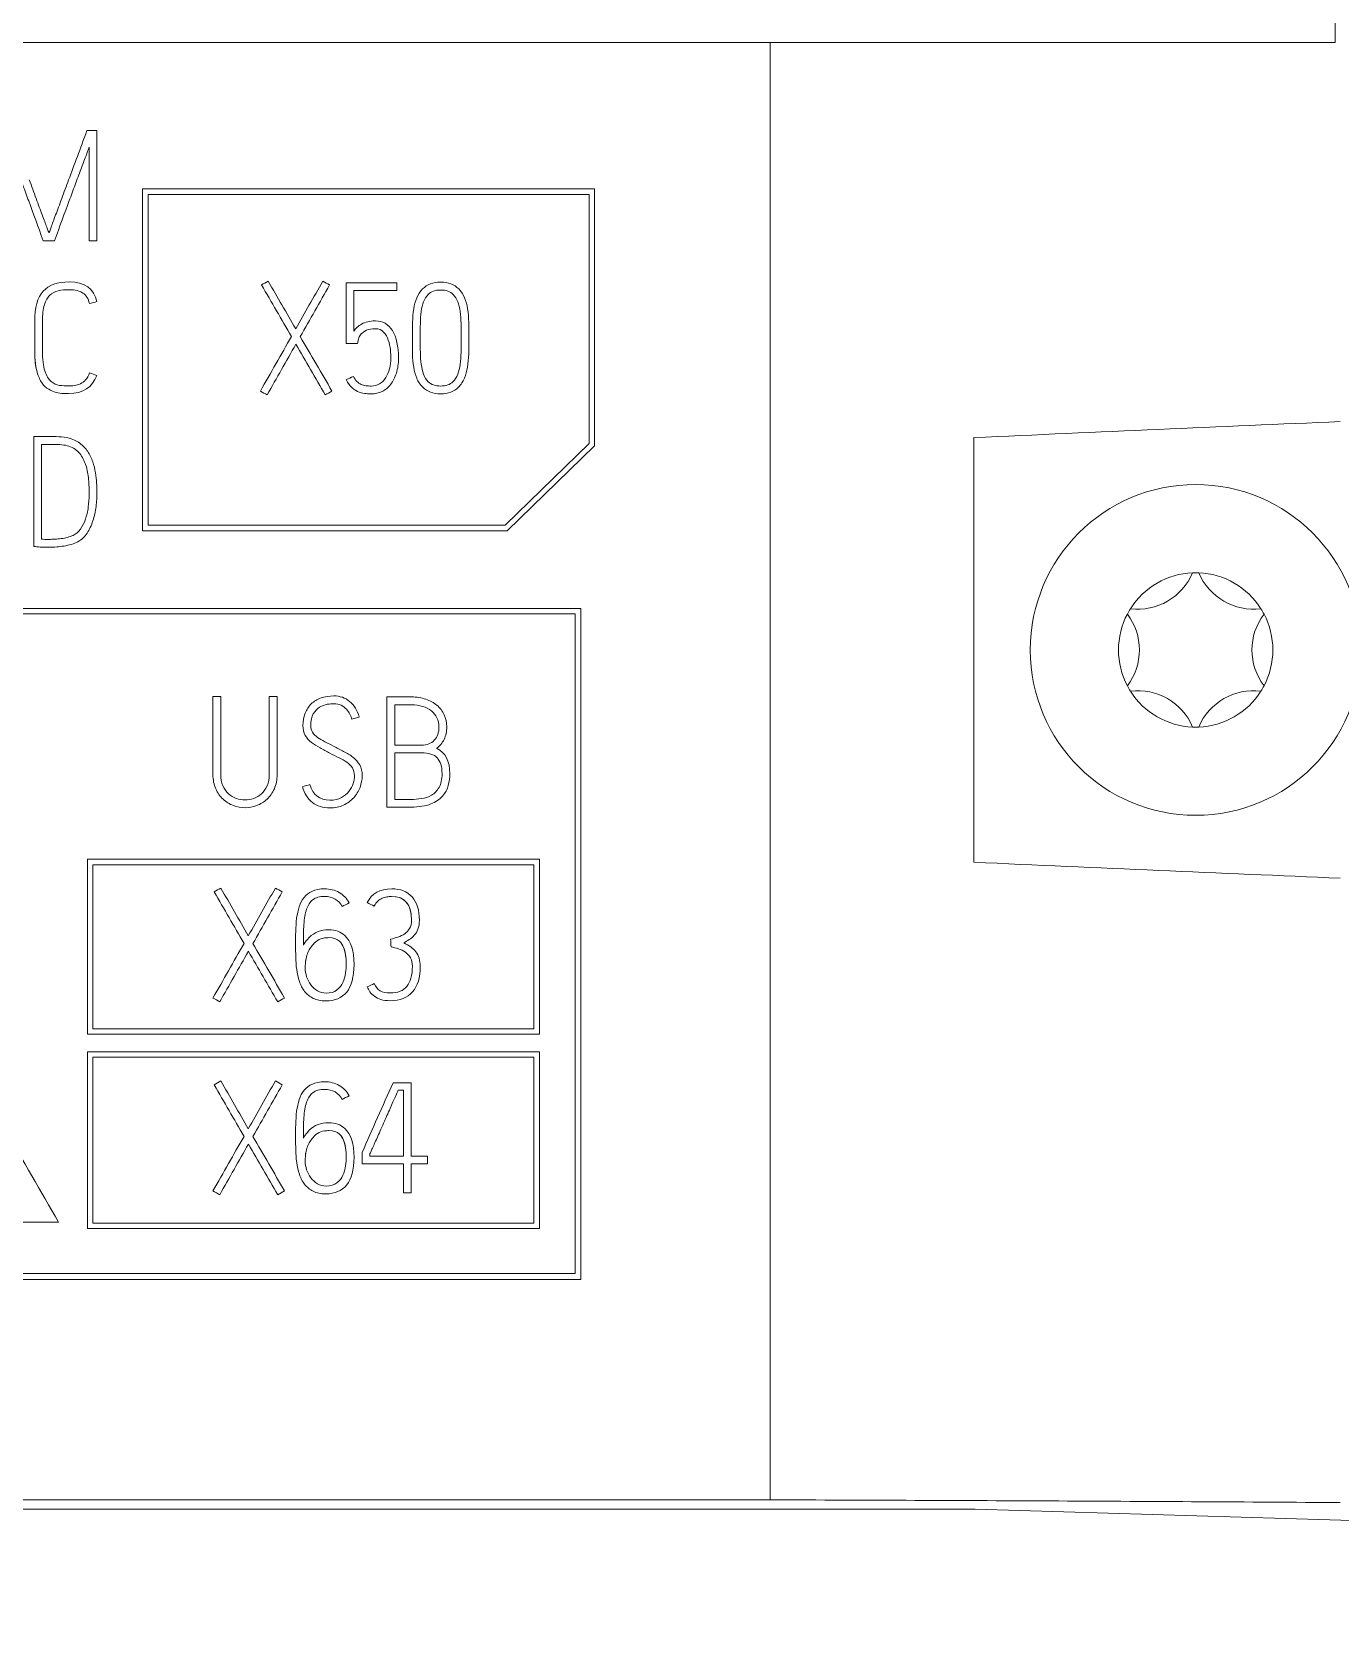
# Model space of a CAD drawing. Header units: millimetres. Extents: x 0 to 1189, y 0 to 841.
# Drawn here: x 1021.97 to 1045.7, y 293.52 to 322.42 of the extents above; entities that cross this region are included whole.
import ezdxf

# ---------------------------------------------------------------- set-up
doc = ezdxf.new("R2010")
doc.units = ezdxf.units.MM
doc.layers.add('1', color=7, linetype='Continuous')

msp = doc.modelspace()

# ---------------------------------------------------------------- linework, layer by layer
at = {"layer": '1', "color": 7, "linetype": 'Continuous', "lineweight": 13}
for p, q in [((1045.609, 322.225), (1045.609, 365.841)), ((1035.36, 322.225), (985.932, 322.225)), ((1035.36, 295.79), (1035.36, 322.225)), ((1032.175, 319.57), (1023.975, 319.57)), ((1023.975, 319.57), (1023.975, 313.37)), ((1024.075, 313.47), (1024.075, 319.47)), ((1024.075, 319.47), (1032.075, 319.47)), ((1032.075, 319.47), (1032.075, 314.95)), ((1032.175, 314.908), (1032.175, 319.57)), ((1039.055, 307.355), (1039.055, 315.061)), ((1032.075, 314.95), (1030.551, 313.47)), ((1030.592, 313.37), (1032.175, 314.908)), ((1023.975, 313.37), (1030.592, 313.37)), ((1030.551, 313.47), (1024.075, 313.47)), ((1031.925, 311.961), (882.266, 311.961)), ((1031.925, 299.789), (1031.925, 311.961)), ((882.368, 311.861), (1031.825, 311.861)), ((1031.825, 311.861), (1031.825, 299.896)), ((1031.175, 307.411), (1022.975, 307.411)), ((1022.975, 307.411), (1022.975, 304.236)), ((1023.075, 304.336), (1023.075, 307.311)), ((1023.075, 307.311), (1031.075, 307.311)), ((1031.075, 307.311), (1031.075, 304.336)), ((1031.175, 304.236), (1031.175, 307.411)), ((1022.975, 304.236), (1031.175, 304.236)), ((1031.075, 304.336), (1023.075, 304.336)), ((1031.175, 303.92), (1022.975, 303.92)), ((1022.975, 303.92), (1022.975, 300.711)), ((1023.075, 300.811), (1023.075, 303.82)), ((1023.075, 303.82), (1031.075, 303.82)), ((1031.075, 303.82), (1031.075, 300.811)), ((1031.175, 300.711), (1031.175, 303.92)), ((1022.975, 300.711), (1031.175, 300.711)), ((1031.075, 300.811), (1023.075, 300.811)), ((882.266, 299.789), (1031.925, 299.789)), ((1031.825, 299.896), (882.368, 299.896)), ((878.789, 295.79), (1035.36, 295.79)), ((875.08, 295.621), (1039.08, 295.621)), ((1039.08, 295.621), (1056.827, 295.084))]:
    msp.add_line(p, q, dxfattribs=at)
msp.add_circle((1043.08, 311.208), 3, dxfattribs=at)
for centre, radius, start, end in [((1042.03, 313.027), 1.079, 262.8947, 337.1053), ((1043.08, 311.208), 1.4, 92.2924, 147.7076), ((1043.08, 311.208), 1.4, 87.7076, 92.2924), ((1044.13, 313.027), 1.079, 202.8947, 277.1053), ((1043.08, 311.208), 1.4, 32.2924, 87.7076), ((1043.08, 311.208), 1.4, 147.7076, 152.2924), ((1043.08, 311.208), 1.4, 27.7076, 32.2924), ((1043.08, 311.208), 1.4, 152.2924, 207.7076), ((1040.98, 311.208), 1.079, 322.8947, 37.1053), ((1045.18, 311.208), 1.079, 142.8947, 217.1053), ((1043.08, 311.208), 1.4, 332.2924, 27.7076), ((1043.08, 311.208), 1.4, 207.7076, 212.2924), ((1042.03, 309.39), 1.079, 22.8947, 97.1053), ((1043.08, 311.208), 1.4, 212.2924, 267.7076), ((1044.13, 309.39), 1.079, 82.8947, 157.1053), ((1043.08, 311.208), 1.4, 272.2924, 327.7076), ((1043.08, 311.208), 1.4, 327.7076, 332.2924), ((1043.08, 311.208), 1.4, 267.7076, 272.2924)]:
    msp.add_arc(centre, radius, start, end, dxfattribs=at)
for points, knots in [([(950.48, 224.19), (898.21, 224.19), (842.672, 224.19), (783.868, 224.19), (777.143, 224.19), (773.452, 224.19), (772.941, 224.19), (772.593, 224.19), (772.362, 224.19), (771.984, 224.197), (770.669, 224.274), (768.364, 224.788), (765.613, 226.213), (763.316, 228.292), (761.893, 230.477), (761.135, 232.357), (760.808, 233.611), (760.648, 234.609), (760.587, 235.255), (760.568, 235.699), (760.562, 235.924), (760.562, 236.058), (760.562, 236.216), (760.561, 236.445), (760.562, 237.055), (760.562, 237.972), (760.561, 238.996), (760.562, 245.938), (760.562, 259.005), (760.562, 298.004), (760.561, 356.81), (760.562, 415.607), (760.561, 449.918), (760.562, 458.897), (760.561, 461.761), (760.562, 463.181), (760.561, 463.91), (760.562, 464.25), (760.562, 464.466), (760.565, 464.602), (760.567, 464.681), (760.585, 465.198), (760.689, 466.243), (761.139, 468.204), (762.201, 470.586), (764.142, 473), (766.634, 474.84), (769.058, 475.801), (770.812, 476.128), (771.698, 476.205), (772.208, 476.226), (772.877, 476.227), (773.791, 476.227), (775.425, 476.227), (779.916, 476.227), (790.535, 476.227), (852.604, 476.227), (963.681, 476.227), (1071.488, 476.227), (1130.292, 476.227), (1137.017, 476.227), (1140.708, 476.227), (1141.22, 476.227), (1141.568, 476.227), (1141.799, 476.227), (1142.176, 476.22), (1143.491, 476.143), (1145.796, 475.628), (1148.547, 474.204), (1150.844, 472.125), (1152.267, 469.94), (1153.026, 468.06), (1153.353, 466.806), (1153.512, 465.807), (1153.573, 465.161), (1153.593, 464.718), (1153.598, 464.492), (1153.598, 464.359), (1153.599, 464.201), (1153.599, 463.972), (1153.599, 463.361), (1153.599, 462.444), (1153.599, 461.421), (1153.599, 454.479), (1153.599, 441.411), (1153.599, 402.413), (1153.599, 343.606), (1153.599, 284.809), (1153.599, 250.498), (1153.599, 241.52), (1153.599, 238.655), (1153.599, 237.235), (1153.599, 236.506), (1153.599, 236.167), (1153.598, 235.951), (1153.595, 235.814), (1153.593, 235.735), (1153.575, 235.218), (1153.471, 234.174), (1153.021, 232.213), (1151.96, 229.831), (1150.019, 227.417), (1147.526, 225.577), (1145.102, 224.616), (1143.349, 224.288), (1142.463, 224.211), (1141.952, 224.19), (1141.284, 224.189), (1140.369, 224.19), (1138.735, 224.189), (1134.244, 224.19), (1123.625, 224.189), (1061.556, 224.19), (1002.751, 224.19), (950.48, 224.19)], [0, 0, 0, 0, 0.125, 0.132812, 0.140625, 0.141113, 0.141602, 0.141846, 0.141968, 0.14209, 0.142578, 0.144531, 0.146484, 0.148438, 0.150391, 0.151367, 0.152344, 0.152832, 0.15332, 0.153564, 0.153687, 0.153748, 0.153809, 0.154053, 0.154297, 0.155273, 0.15625, 0.156738, 0.171875, 0.1875, 0.25, 0.3125, 0.328125, 0.332031, 0.333984, 0.334961, 0.335449, 0.335693, 0.335815, 0.335876, 0.335938, 0.335968, 0.336914, 0.337891, 0.339844, 0.341797, 0.34375, 0.345703, 0.34668, 0.347168, 0.347412, 0.347656, 0.348633, 0.349609, 0.351562, 0.359375, 0.375, 0.5, 0.625, 0.632812, 0.640625, 0.641113, 0.641602, 0.641846, 0.641968, 0.64209, 0.642578, 0.644531, 0.646484, 0.648438, 0.650391, 0.651367, 0.652344, 0.652832, 0.65332, 0.653564, 0.653687, 0.653748, 0.653809, 0.654053, 0.654297, 0.655273, 0.65625, 0.656738, 0.671875, 0.6875, 0.75, 0.8125, 0.828125, 0.832031, 0.833984, 0.834961, 0.835449, 0.835693, 0.835815, 0.835876, 0.835938, 0.835968, 0.836914, 0.837891, 0.839844, 0.841797, 0.84375, 0.845703, 0.84668, 0.847168, 0.847412, 0.847656, 0.848633, 0.849609, 0.851562, 0.859375, 0.875, 1, 1, 1, 1]), ([(950.48, 229.19), (1002.751, 229.19), (1061.556, 229.19), (1123.625, 229.189), (1134.244, 229.19), (1138.735, 229.189), (1140.37, 229.19), (1141.282, 229.189), (1141.846, 229.19), (1142.143, 229.202), (1142.671, 229.248), (1143.709, 229.442), (1145.079, 229.985), (1146.528, 231.055), (1147.657, 232.459), (1148.257, 233.804), (1148.527, 234.984), (1148.584, 235.552), (1148.596, 235.897), (1148.597, 235.942), (1148.598, 236.007), (1148.599, 236.173), (1148.599, 236.508), (1148.599, 237.235), (1148.599, 238.656), (1148.599, 241.52), (1148.599, 250.498), (1148.599, 284.809), (1148.599, 343.606), (1148.599, 402.413), (1148.599, 441.411), (1148.599, 454.479), (1148.599, 461.42), (1148.599, 462.444), (1148.599, 463.364), (1148.599, 463.97), (1148.599, 464.192), (1148.598, 464.347), (1148.598, 464.426), (1148.595, 464.548), (1148.583, 464.816), (1148.549, 465.178), (1148.453, 465.778), (1148.269, 466.487), (1147.812, 467.618), (1147.008, 468.853), (1145.673, 470.062), (1144.073, 470.89), (1142.795, 471.175), (1141.985, 471.223), (1141.755, 471.227), (1141.567, 471.227), (1141.218, 471.227), (1140.709, 471.227), (1137.018, 471.227), (1130.292, 471.227), (1071.488, 471.227), (963.681, 471.227), (852.604, 471.227), (790.535, 471.227), (779.916, 471.227), (775.426, 471.227), (773.79, 471.227), (772.879, 471.227), (772.314, 471.227), (772.018, 471.214), (771.489, 471.168), (770.451, 470.975), (769.081, 470.431), (767.632, 469.362), (766.503, 467.958), (765.904, 466.612), (765.633, 465.433), (765.577, 464.865), (765.565, 464.52), (765.563, 464.474), (765.562, 464.409), (765.562, 464.243), (765.561, 463.909), (765.562, 463.182), (765.561, 461.761), (765.562, 458.897), (765.561, 449.918), (765.562, 415.607), (765.561, 356.81), (765.562, 298.004), (765.562, 259.005), (765.562, 245.938), (765.561, 238.996), (765.562, 237.973), (765.562, 237.053), (765.561, 236.447), (765.562, 236.225), (765.562, 236.07), (765.562, 235.991), (765.565, 235.869), (765.577, 235.601), (765.611, 235.238), (765.707, 234.638), (765.892, 233.929), (766.348, 232.798), (767.152, 231.564), (768.488, 230.355), (770.087, 229.527), (771.365, 229.241), (772.176, 229.194), (772.406, 229.19), (772.594, 229.19), (772.943, 229.19), (773.452, 229.19), (777.143, 229.19), (783.868, 229.19), (842.672, 229.19), (898.21, 229.19), (950.48, 229.19)], [0, 0, 0, 0, 0.125, 0.140625, 0.148438, 0.150391, 0.151367, 0.152344, 0.152588, 0.152832, 0.15332, 0.154297, 0.15625, 0.158203, 0.160156, 0.162109, 0.163086, 0.164032, 0.164062, 0.164124, 0.164185, 0.164307, 0.164551, 0.165039, 0.166016, 0.167969, 0.171875, 0.1875, 0.25, 0.3125, 0.328125, 0.343262, 0.34375, 0.344727, 0.345703, 0.345947, 0.346191, 0.346252, 0.346313, 0.346436, 0.34668, 0.347168, 0.347656, 0.348633, 0.349609, 0.351562, 0.353516, 0.355469, 0.357422, 0.35791, 0.358032, 0.358154, 0.358398, 0.358887, 0.359375, 0.367188, 0.375, 0.5, 0.625, 0.640625, 0.648438, 0.650391, 0.651367, 0.652344, 0.652588, 0.652832, 0.65332, 0.654297, 0.65625, 0.658203, 0.660156, 0.662109, 0.663086, 0.664032, 0.664062, 0.664124, 0.664185, 0.664307, 0.664551, 0.665039, 0.666016, 0.667969, 0.671875, 0.6875, 0.75, 0.8125, 0.828125, 0.843262, 0.84375, 0.844727, 0.845703, 0.845947, 0.846191, 0.846252, 0.846313, 0.846436, 0.84668, 0.847168, 0.847656, 0.848633, 0.849609, 0.851562, 0.853516, 0.855469, 0.857422, 0.85791, 0.858032, 0.858154, 0.858398, 0.858887, 0.859375, 0.867188, 0.875, 1, 1, 1, 1]), ([(1022.968, 320.631), (1022.846, 320.299), (1022.735, 320), (1022.592, 319.621), (1022.551, 319.509), (1022.47, 319.288), (1022.433, 319.189), (1022.366, 319.012), (1022.339, 318.938), (1022.297, 318.819), (1022.284, 318.784), (1022.28, 318.773)], [0, 0, 0, 0, 0.36619, 0.36619, 0.52467, 0.52467, 0.683151, 0.683151, 0.841432, 0.841432, 1, 1, 1, 1]), ([(1021.556, 320.321), (1021.571, 320.278), (1021.591, 320.222), (1021.643, 320.081), (1021.672, 320.003), (1021.737, 319.829), (1021.771, 319.737), (1021.841, 319.543), (1021.876, 319.447), (1021.994, 319.129), (1022.08, 318.889), (1022.175, 318.631)], [0, 0, 0, 0, 0.155893, 0.155893, 0.312693, 0.312693, 0.470232, 0.470232, 0.627286, 0.627286, 1, 1, 1, 1]), ([(1022.377, 318.631), (1022.474, 318.892), (1022.563, 319.134), (1022.682, 319.454), (1022.717, 319.551), (1022.789, 319.745), (1022.823, 319.837), (1022.888, 320.011), (1022.918, 320.09), (1022.971, 320.23), (1022.992, 320.286), (1023.007, 320.326)], [0, 0, 0, 0, 0.368387, 0.368387, 0.526359, 0.526359, 0.684151, 0.684151, 0.841743, 0.841743, 1, 1, 1, 1]), ([(1022.28, 318.773), (1022.275, 318.784), (1022.261, 318.819), (1022.216, 318.937), (1022.189, 319.011), (1022.122, 319.189), (1022.085, 319.288), (1022.004, 319.509), (1021.963, 319.621), (1021.922, 319.735)], [0, 0, 0, 0, 0.250446, 0.250446, 0.500424, 0.500424, 0.750086, 0.750086, 1, 1, 1, 1]), ([(1022.172, 317.714), (1022.07, 317.602), (1022.019, 317.418), (1022.019, 316.989), (1022.019, 316.814), (1022.019, 316.508), (1022.029, 316.399), (1022.068, 316.222), (1022.094, 316.148), (1022.161, 316.032), (1022.199, 315.988), (1022.284, 315.927), (1022.328, 315.904), (1022.419, 315.874), (1022.464, 315.865), (1022.554, 315.86), (1022.596, 315.859), (1022.898, 315.859), (1023.068, 315.969), (1023.146, 316.189)], [0, 0, 0, 0, 0.122304, 0.122304, 0.20711, 0.20711, 0.269733, 0.269733, 0.332356, 0.332356, 0.394823, 0.394823, 0.456962, 0.456962, 0.5191, 0.5191, 0.581239, 0.581239, 1, 1, 1, 1]), ([(1022.741, 316.004), (1022.704, 316), (1022.668, 315.997), (1022.581, 315.997), (1022.527, 316), (1022.414, 316.014), (1022.362, 316.037), (1022.27, 316.119), (1022.233, 316.182), (1022.175, 316.356), (1022.161, 316.479), (1022.161, 316.814), (1022.161, 316.989), (1022.161, 317.291), (1022.172, 317.392), (1022.218, 317.543), (1022.252, 317.602), (1022.336, 317.683), (1022.387, 317.71), (1022.506, 317.736), (1022.571, 317.742), (1022.753, 317.742), (1022.836, 317.722), (1022.953, 317.643), (1022.992, 317.579), (1023.013, 317.493)], [0, 0, 0, 0, 0.054619, 0.054619, 0.143235, 0.143235, 0.231267, 0.231267, 0.319983, 0.319983, 0.408389, 0.408389, 0.505949, 0.505949, 0.575921, 0.575921, 0.64598, 0.64598, 0.716332, 0.716332, 0.786599, 0.786599, 0.893155, 0.893155, 1, 1, 1, 1]), ([(1023.148, 317.526), (1023.095, 317.764), (1022.927, 317.884), (1022.431, 317.884), (1022.274, 317.827), (1022.172, 317.714)], [0, 0, 0, 0, 0.571038, 0.571038, 1, 1, 1, 1]), ([(1028.591, 317.868), (1028.306, 317.868), (1028.021, 317.868), (1027.713, 317.868), (1027.69, 317.868), (1027.667, 317.868)], [0, 0, 0, 0, 0.924853, 0.924853, 1, 1, 1, 1]), ([(1029.384, 317.879), (1029.247, 317.879), (1029.138, 317.838), (1029.011, 317.711), (1028.975, 317.657), (1028.925, 317.534), (1028.906, 317.467), (1028.883, 317.319), (1028.876, 317.239), (1028.872, 317.067), (1028.871, 316.976), (1028.871, 316.87), (1028.871, 316.86), (1028.871, 316.753), (1028.872, 316.663), (1028.875, 316.493), (1028.882, 316.413), (1028.907, 316.265), (1028.925, 316.198), (1028.975, 316.075), (1029.011, 316.022), (1029.059, 315.976)], [0, 0, 0, 0, 0.179335, 0.179335, 0.281333, 0.281333, 0.383044, 0.383044, 0.484375, 0.484375, 0.585698, 0.585698, 0.596401, 0.596401, 0.697724, 0.697724, 0.799056, 0.799056, 0.899864, 0.899864, 1, 1, 1, 1]), ([(1029.384, 315.995), (1029.286, 315.995), (1029.211, 316.021), (1029.122, 316.11), (1029.094, 316.155), (1029.055, 316.262), (1029.041, 316.322), (1029.022, 316.456), (1029.017, 316.528), (1029.013, 316.683), (1029.012, 316.765), (1029.012, 316.86), (1029.012, 316.87), (1029.012, 316.969), (1029.013, 317.052), (1029.017, 317.207), (1029.022, 317.279), (1029.039, 317.413), (1029.053, 317.472), (1029.091, 317.575), (1029.12, 317.62), (1029.157, 317.657)], [0, 0, 0, 0, 0.145575, 0.145575, 0.249286, 0.249286, 0.352211, 0.352211, 0.455065, 0.455065, 0.557908, 0.557908, 0.5702, 0.5702, 0.677551, 0.677551, 0.784912, 0.784912, 0.89234, 0.89234, 1, 1, 1, 1]), ([(1029.059, 315.976), (1029.139, 315.894), (1029.247, 315.854), (1029.519, 315.854), (1029.627, 315.894), (1029.752, 316.022), (1029.789, 316.075), (1029.84, 316.198), (1029.859, 316.265), (1029.883, 316.413), (1029.89, 316.493), (1029.894, 316.663), (1029.895, 316.753), (1029.895, 316.86), (1029.895, 316.87), (1029.895, 316.976), (1029.894, 317.067), (1029.891, 317.239), (1029.884, 317.319), (1029.861, 317.467), (1029.843, 317.535), (1029.794, 317.657), (1029.758, 317.71), (1029.63, 317.838), (1029.521, 317.879), (1029.384, 317.879)], [0, 0, 0, 0, 0.130574, 0.130574, 0.259531, 0.259531, 0.333645, 0.333645, 0.408255, 0.408255, 0.483253, 0.483253, 0.558245, 0.558245, 0.566166, 0.566166, 0.641158, 0.641158, 0.716156, 0.716156, 0.79144, 0.79144, 0.86723, 0.86723, 1, 1, 1, 1]), ([(1029.157, 317.657), (1029.209, 317.71), (1029.284, 317.737), (1029.482, 317.737), (1029.558, 317.71), (1029.612, 317.657)], [0, 0, 0, 0, 0.504274, 0.504274, 1, 1, 1, 1]), ([(1029.612, 317.657), (1029.647, 317.62), (1029.675, 317.575), (1029.715, 317.472), (1029.73, 317.413), (1029.747, 317.279), (1029.751, 317.207), (1029.755, 317.052), (1029.756, 316.969), (1029.756, 316.87), (1029.756, 316.86), (1029.756, 316.765), (1029.755, 316.683), (1029.752, 316.528), (1029.746, 316.456), (1029.728, 316.322), (1029.713, 316.262), (1029.672, 316.155), (1029.643, 316.11), (1029.555, 316.021), (1029.48, 315.995), (1029.384, 315.995)], [0, 0, 0, 0, 0.107453, 0.107453, 0.214906, 0.214906, 0.322292, 0.322292, 0.429667, 0.429667, 0.441961, 0.441961, 0.544828, 0.544828, 0.647706, 0.647706, 0.750655, 0.750655, 0.85439, 0.85439, 1, 1, 1, 1]), ([(1027.907, 315.885), (1027.95, 315.87), (1027.991, 315.86), (1028.069, 315.855), (1028.1, 315.854), (1028.194, 315.854), (1028.261, 315.868), (1028.383, 315.928), (1028.435, 315.97), (1028.522, 316.084), (1028.556, 316.151), (1028.606, 316.311), (1028.619, 316.4), (1028.619, 316.716), (1028.582, 316.883), (1028.436, 317.118), (1028.333, 317.177), (1028.148, 317.177), (1028.101, 317.172), (1028.018, 317.152), (1027.982, 317.138), (1027.919, 317.102), (1027.891, 317.083), (1027.843, 317.038), (1027.822, 317.015), (1027.806, 316.991)], [0, 0, 0, 0, 0.024591, 0.024591, 0.049182, 0.049182, 0.129764, 0.129764, 0.210709, 0.210709, 0.291889, 0.291889, 0.373168, 0.373168, 0.549225, 0.549225, 0.724689, 0.724689, 0.792999, 0.792999, 0.861838, 0.861838, 0.930677, 0.930677, 1, 1, 1, 1]), ([(1027.889, 316.83), (1027.889, 316.836), (1027.892, 316.849), (1027.907, 316.892), (1027.922, 316.915), (1027.967, 316.965), (1027.998, 316.987), (1028.079, 317.026), (1028.133, 317.035), (1028.262, 317.035), (1028.312, 317.015), (1028.386, 316.934), (1028.415, 316.885), (1028.453, 316.77), (1028.466, 316.711), (1028.477, 316.591), (1028.48, 316.541), (1028.48, 316.433), (1028.472, 316.37), (1028.44, 316.248), (1028.418, 316.194), (1028.359, 316.101), (1028.321, 316.065), (1028.23, 316.009), (1028.179, 315.995), (1028.091, 315.995), (1028.06, 315.997), (1027.998, 316.004), (1027.969, 316.013), (1027.914, 316.039), (1027.888, 316.056), (1027.84, 316.101), (1027.819, 316.131), (1027.8, 316.17)], [0, 0, 0, 0, 0.057018, 0.057018, 0.114035, 0.114035, 0.171877, 0.171877, 0.229718, 0.229718, 0.284036, 0.284036, 0.338602, 0.338602, 0.39288, 0.39288, 0.446884, 0.446884, 0.53554, 0.53554, 0.624539, 0.624539, 0.713372, 0.713372, 0.802205, 0.802205, 0.851089, 0.851089, 0.900509, 0.900509, 0.950429, 0.950429, 1, 1, 1, 1]), ([(1027.889, 316.83), (1027.889, 316.836), (1027.892, 316.849), (1027.907, 316.892), (1027.922, 316.915), (1027.967, 316.965), (1027.998, 316.987), (1028.079, 317.026), (1028.133, 317.035), (1028.262, 317.035), (1028.312, 317.015), (1028.386, 316.934), (1028.415, 316.885), (1028.453, 316.77), (1028.466, 316.711), (1028.472, 316.641), (1028.473, 316.631), (1028.474, 316.621)], [0, 0, 0, 0, 0.141819, 0.141819, 0.283637, 0.283637, 0.427504, 0.427504, 0.571371, 0.571371, 0.706475, 0.706475, 0.842196, 0.842196, 0.9772, 0.9772, 1, 1, 1, 1]), ([(1022.022, 316.516), (1022.027, 316.439), (1022.035, 316.37), (1022.068, 316.222), (1022.094, 316.148), (1022.161, 316.032), (1022.199, 315.988), (1022.284, 315.927), (1022.328, 315.904), (1022.419, 315.874), (1022.464, 315.865), (1022.543, 315.861), (1022.574, 315.859), (1022.604, 315.859)], [0, 0, 0, 0, 0.12433, 0.12433, 0.309993, 0.309993, 0.49519, 0.49519, 0.679416, 0.679416, 0.863641, 0.863641, 1, 1, 1, 1]), ([(1022.943, 316.109), (1022.914, 316.077), (1022.882, 316.053), (1022.813, 316.02), (1022.778, 316.009), (1022.741, 316.004)], [0, 0, 0, 0, 0.499022, 0.499022, 1, 1, 1, 1]), ([(1027.672, 316.112), (1027.702, 316.047), (1027.738, 315.997), (1027.821, 315.927), (1027.863, 315.901), (1027.907, 315.885)], [0, 0, 0, 0, 0.497803, 0.497803, 1, 1, 1, 1]), ([(1022.145, 314.937), (1022.218, 314.937), (1022.291, 314.937), (1022.414, 314.937), (1022.463, 314.934), (1022.559, 314.925), (1022.602, 314.916), (1022.639, 314.904)], [0, 0, 0, 0, 0.423233, 0.423233, 0.711712, 0.711712, 1, 1, 1, 1]), ([(1022.639, 314.904), (1022.722, 314.876), (1022.788, 314.831), (1022.884, 314.709), (1022.921, 314.638), (1022.973, 314.478), (1022.989, 314.391), (1023.004, 314.209), (1023.008, 314.119), (1023.008, 313.955), (1023.002, 313.876), (1022.98, 313.719), (1022.963, 313.646), (1022.916, 313.509), (1022.887, 313.449), (1022.813, 313.348), (1022.769, 313.31), (1022.719, 313.286)], [0, 0, 0, 0, 0.132322, 0.132322, 0.264191, 0.264191, 0.396402, 0.396402, 0.528614, 0.528614, 0.64642, 0.64642, 0.764227, 0.764227, 0.881857, 0.881857, 1, 1, 1, 1]), ([(1022.778, 313.158), (1022.846, 313.19), (1022.904, 313.237), (1022.998, 313.365), (1023.036, 313.438), (1023.093, 313.601), (1023.114, 313.686), (1023.141, 313.866), (1023.147, 313.953), (1023.147, 314.08), (1023.146, 314.131), (1023.142, 314.247), (1023.137, 314.309), (1023.121, 314.438), (1023.107, 314.504), (1023.07, 314.639), (1023.044, 314.703), (1022.975, 314.823), (1022.932, 314.877), (1022.826, 314.974), (1022.761, 315.011), (1022.683, 315.037)], [0, 0, 0, 0, 0.143728, 0.143728, 0.286601, 0.286601, 0.429661, 0.429661, 0.572644, 0.572644, 0.643851, 0.643851, 0.71507, 0.71507, 0.786337, 0.786337, 0.857273, 0.857273, 0.928511, 0.928511, 1, 1, 1, 1]), ([(1022.004, 313.086), (1022.041, 313.083), (1022.08, 313.079), (1022.163, 313.071), (1022.212, 313.07), (1022.304, 313.07), (1022.344, 313.071), (1022.431, 313.077), (1022.475, 313.081), (1022.564, 313.094), (1022.608, 313.103), (1022.697, 313.125), (1022.739, 313.14), (1022.778, 313.158)], [0, 0, 0, 0, 0.215372, 0.215372, 0.430743, 0.430743, 0.573886, 0.573886, 0.715924, 0.715924, 0.857962, 0.857962, 1, 1, 1, 1]), ([(1022.5, 313.228), (1022.462, 313.222), (1022.423, 313.219), (1022.347, 313.215), (1022.311, 313.214), (1022.253, 313.214), (1022.228, 313.214), (1022.182, 313.214), (1022.162, 313.215), (1022.145, 313.217)], [0, 0, 0, 0, 0.283512, 0.283512, 0.564375, 0.564375, 0.782188, 0.782188, 1, 1, 1, 1]), ([(1022.719, 313.286), (1022.686, 313.271), (1022.651, 313.259), (1022.577, 313.24), (1022.539, 313.233), (1022.5, 313.228)], [0, 0, 0, 0, 0.500544, 0.500544, 1, 1, 1, 1]), ([(1025.253, 310.361), (1025.253, 309.891), (1025.253, 309.421), (1025.253, 308.851), (1025.27, 308.764), (1025.337, 308.614), (1025.381, 308.551), (1025.492, 308.449), (1025.555, 308.411), (1025.693, 308.359), (1025.764, 308.346), (1025.908, 308.346), (1025.979, 308.359), (1026.117, 308.411), (1026.18, 308.449), (1026.288, 308.551), (1026.333, 308.614), (1026.4, 308.764), (1026.416, 308.851), (1026.416, 308.951)], [0, 0, 0, 0, 0.369132, 0.369132, 0.447623, 0.447623, 0.526279, 0.526279, 0.605175, 0.605175, 0.684196, 0.684196, 0.763218, 0.763218, 0.842451, 0.842451, 0.92144, 0.92144, 1, 1, 1, 1]), ([(1026.274, 310.361), (1026.274, 309.891), (1026.274, 309.421), (1026.274, 308.872), (1026.262, 308.803), (1026.209, 308.686), (1026.176, 308.638), (1026.093, 308.562), (1026.046, 308.534), (1025.94, 308.497), (1025.888, 308.488), (1025.782, 308.488), (1025.729, 308.497), (1025.624, 308.534), (1025.577, 308.562), (1025.494, 308.638), (1025.46, 308.686), (1025.408, 308.803), (1025.395, 308.872), (1025.395, 309.421), (1025.395, 309.891), (1025.395, 310.361)], [0, 0, 0, 0, 0.292621, 0.292621, 0.342188, 0.342188, 0.391648, 0.391648, 0.441108, 0.441108, 0.490385, 0.490385, 0.541593, 0.541593, 0.592993, 0.592993, 0.644393, 0.644393, 0.695904, 0.695904, 1, 1, 1, 1]), ([(1027.908, 309.991), (1027.871, 310.114), (1027.812, 310.208), (1027.652, 310.341), (1027.556, 310.374), (1027.36, 310.374), (1027.283, 310.362), (1027.144, 310.312), (1027.085, 310.276), (1026.989, 310.182), (1026.952, 310.125), (1026.925, 310.058)], [0, 0, 0, 0, 0.232472, 0.232472, 0.465525, 0.465525, 0.643868, 0.643868, 0.821934, 0.821934, 1, 1, 1, 1]), ([(1027.44, 309.462), (1027.384, 309.491), (1027.331, 309.518), (1027.231, 309.569), (1027.188, 309.594), (1027.112, 309.648), (1027.082, 309.679), (1027.037, 309.747), (1027.026, 309.788), (1027.026, 309.925), (1027.042, 309.995), (1027.105, 310.101), (1027.143, 310.141), (1027.232, 310.196), (1027.278, 310.214), (1027.374, 310.229), (1027.414, 310.233), (1027.497, 310.233), (1027.542, 310.223), (1027.617, 310.184), (1027.649, 310.16), (1027.701, 310.103), (1027.722, 310.072), (1027.753, 310.008), (1027.765, 309.979), (1027.772, 309.953)], [0, 0, 0, 0, 0.042387, 0.042387, 0.085004, 0.085004, 0.127442, 0.127442, 0.169689, 0.169689, 0.247935, 0.247935, 0.32618, 0.32618, 0.404694, 0.404694, 0.483208, 0.483208, 0.612376, 0.612376, 0.741544, 0.741544, 0.869959, 0.869959, 1, 1, 1, 1]), ([(1027.038, 309.958), (1027.046, 309.993), (1027.058, 310.023), (1027.105, 310.101), (1027.143, 310.141), (1027.232, 310.196), (1027.278, 310.214), (1027.374, 310.229), (1027.414, 310.233), (1027.497, 310.233), (1027.542, 310.223), (1027.617, 310.184), (1027.649, 310.16), (1027.701, 310.103), (1027.722, 310.072), (1027.753, 310.008), (1027.765, 309.979), (1027.772, 309.953)], [0, 0, 0, 0, 0.048225, 0.048225, 0.147249, 0.147249, 0.246612, 0.246612, 0.345975, 0.345975, 0.509443, 0.509443, 0.672912, 0.672912, 0.835427, 0.835427, 1, 1, 1, 1]), ([(1029.113, 310.314), (1029.035, 310.341), (1028.948, 310.355), (1028.706, 310.355), (1028.558, 310.355), (1028.41, 310.355)], [0, 0, 0, 0, 0.388811, 0.388811, 1, 1, 1, 1]), ([(1028.552, 310.213), (1028.652, 310.213), (1028.753, 310.213), (1028.928, 310.213), (1028.996, 310.203), (1029.117, 310.165), (1029.17, 310.137), (1029.259, 310.067), (1029.293, 310.025), (1029.341, 309.927), (1029.353, 309.873), (1029.353, 309.71), (1029.325, 309.629), (1029.212, 309.51), (1029.135, 309.481), (1028.875, 309.481), (1028.713, 309.481), (1028.552, 309.481)], [0, 0, 0, 0, 0.11557, 0.11557, 0.200209, 0.200209, 0.284847, 0.284847, 0.369173, 0.369173, 0.453969, 0.453969, 0.603094, 0.603094, 0.752645, 0.752645, 1, 1, 1, 1]), ([(1029.311, 309.423), (1029.369, 309.465), (1029.414, 309.519), (1029.479, 309.651), (1029.495, 309.727), (1029.495, 309.893), (1029.479, 309.966), (1029.416, 310.1), (1029.372, 310.156), (1029.259, 310.251), (1029.192, 310.288), (1029.113, 310.314)], [0, 0, 0, 0, 0.211763, 0.211763, 0.423095, 0.423095, 0.615513, 0.615513, 0.807133, 0.807133, 1, 1, 1, 1]), ([(1026.925, 310.058), (1026.898, 309.991), (1026.885, 309.918), (1026.885, 309.766), (1026.899, 309.707), (1026.956, 309.61), (1026.994, 309.568), (1027.086, 309.494), (1027.139, 309.461), (1027.255, 309.402), (1027.314, 309.37), (1027.43, 309.305), (1027.486, 309.277), (1027.593, 309.227), (1027.641, 309.2), (1027.724, 309.141), (1027.757, 309.107), (1027.807, 309.031), (1027.82, 308.984), (1027.82, 308.884), (1027.812, 308.837), (1027.78, 308.733), (1027.755, 308.685), (1027.684, 308.596), (1027.639, 308.559), (1027.526, 308.498), (1027.457, 308.482), (1027.185, 308.482), (1027.064, 308.577), (1027.012, 308.766)], [0, 0, 0, 0, 0.084609, 0.084609, 0.157936, 0.157936, 0.231263, 0.231263, 0.304526, 0.304526, 0.377961, 0.377961, 0.448587, 0.448587, 0.518848, 0.518848, 0.589764, 0.589764, 0.661418, 0.661418, 0.714841, 0.714841, 0.768167, 0.768167, 0.821493, 0.821493, 0.875067, 0.875067, 1, 1, 1, 1]), ([(1026.876, 308.727), (1026.913, 308.601), (1026.974, 308.505), (1027.144, 308.374), (1027.25, 308.341), (1027.466, 308.341), (1027.548, 308.358), (1027.694, 308.426), (1027.756, 308.471), (1027.856, 308.58), (1027.894, 308.642), (1027.947, 308.783), (1027.961, 308.854), (1027.961, 309.004), (1027.946, 309.07), (1027.883, 309.177), (1027.842, 309.223), (1027.742, 309.301), (1027.686, 309.335), (1027.562, 309.396), (1027.501, 309.428), (1027.44, 309.462)], [0, 0, 0, 0, 0.125064, 0.125064, 0.250129, 0.250129, 0.340472, 0.340472, 0.430815, 0.430815, 0.521438, 0.521438, 0.61168, 0.61168, 0.709125, 0.709125, 0.80657, 0.80657, 0.903285, 0.903285, 1, 1, 1, 1]), ([(1028.41, 308.357), (1028.555, 308.357), (1028.7, 308.357), (1028.992, 308.357), (1029.111, 308.376), (1029.294, 308.45), (1029.365, 308.498), (1029.469, 308.614), (1029.504, 308.679), (1029.541, 308.823), (1029.55, 308.894), (1029.55, 309.19), (1029.471, 309.343), (1029.311, 309.423)], [0, 0, 0, 0, 0.119279, 0.119279, 0.239486, 0.239486, 0.359692, 0.359692, 0.479899, 0.479899, 0.600105, 0.600105, 1, 1, 1, 1]), ([(1028.552, 309.342), (1028.713, 309.342), (1028.875, 309.342), (1029.167, 309.342), (1029.261, 309.312), (1029.32, 309.251)], [0, 0, 0, 0, 0.555814, 0.555814, 1, 1, 1, 1]), ([(1028.552, 309.342), (1028.713, 309.342), (1028.875, 309.342), (1029.167, 309.342), (1029.261, 309.312), (1029.32, 309.251)], [0, 0, 0, 0, 0.555814, 0.555814, 1, 1, 1, 1]), ([(1029.32, 309.251), (1029.379, 309.19), (1029.409, 309.094), (1029.409, 308.859), (1029.391, 308.776), (1029.319, 308.652), (1029.273, 308.605), (1029.162, 308.54), (1029.101, 308.519), (1028.97, 308.501), (1028.907, 308.496), (1028.748, 308.496), (1028.65, 308.496), (1028.552, 308.496)], [0, 0, 0, 0, 0.184269, 0.184269, 0.329595, 0.329595, 0.475267, 0.475267, 0.620553, 0.620553, 0.766577, 0.766577, 1, 1, 1, 1]), ([(1027.723, 306.619), (1027.681, 306.7), (1027.62, 306.763), (1027.465, 306.852), (1027.377, 306.874), (1027.19, 306.874), (1027.116, 306.86), (1026.996, 306.805), (1026.946, 306.767), (1026.869, 306.671), (1026.838, 306.614), (1026.796, 306.485), (1026.781, 306.415), (1026.762, 306.263), (1026.757, 306.184), (1026.754, 306.1)], [0, 0, 0, 0, 0.152657, 0.152657, 0.305816, 0.305816, 0.444188, 0.444188, 0.582909, 0.582909, 0.722108, 0.722108, 0.861091, 0.861091, 1, 1, 1, 1]), ([(1026.893, 305.851), (1026.893, 305.991), (1026.896, 306.116), (1026.909, 306.334), (1026.926, 306.427), (1026.978, 306.578), (1027.016, 306.636), (1027.117, 306.716), (1027.188, 306.736), (1027.349, 306.736), (1027.412, 306.72), (1027.523, 306.657), (1027.566, 306.612), (1027.595, 306.552)], [0, 0, 0, 0, 0.180272, 0.180272, 0.361135, 0.361135, 0.541028, 0.541028, 0.72034, 0.72034, 0.860029, 0.860029, 1, 1, 1, 1]), ([(1028.178, 306.561), (1028.197, 306.598), (1028.219, 306.628), (1028.269, 306.674), (1028.295, 306.692), (1028.323, 306.704)], [0, 0, 0, 0, 0.501833, 0.501833, 1, 1, 1, 1]), ([(1028.409, 306.728), (1028.438, 306.733), (1028.467, 306.736), (1028.698, 306.736), (1028.815, 306.633), (1028.847, 306.428)], [0, 0, 0, 0, 0.120143, 0.120143, 1, 1, 1, 1]), ([(1028.409, 306.728), (1028.438, 306.733), (1028.467, 306.736), (1028.735, 306.736), (1028.855, 306.592), (1028.855, 306.245), (1028.844, 306.194), (1028.798, 306.117), (1028.768, 306.085), (1028.696, 306.035), (1028.655, 306.015), (1028.564, 305.985), (1028.52, 305.972), (1028.475, 305.959)], [0, 0, 0, 0, 0.058643, 0.058643, 0.566404, 0.566404, 0.674311, 0.674311, 0.783333, 0.783333, 0.891666, 0.891666, 1, 1, 1, 1]), ([(1028.714, 305.895), (1028.747, 305.912), (1028.781, 305.931), (1028.847, 305.973), (1028.878, 305.999), (1028.933, 306.062), (1028.955, 306.1), (1028.989, 306.187), (1028.997, 306.241), (1028.997, 306.489), (1028.954, 306.629), (1028.78, 306.825), (1028.656, 306.874), (1028.495, 306.874)], [0, 0, 0, 0, 0.102859, 0.102859, 0.206461, 0.206461, 0.310064, 0.310064, 0.413666, 0.413666, 0.707116, 0.707116, 1, 1, 1, 1]), ([(1026.754, 306.1), (1026.753, 306.017), (1026.752, 305.934), (1026.752, 305.784), (1026.753, 305.713), (1026.756, 305.561), (1026.762, 305.486), (1026.783, 305.336), (1026.799, 305.264), (1026.844, 305.127), (1026.875, 305.067), (1026.956, 304.961), (1027.008, 304.919), (1027.134, 304.856), (1027.211, 304.841), (1027.465, 304.841), (1027.59, 304.894), (1027.768, 305.109), (1027.812, 305.276), (1027.812, 305.748), (1027.757, 305.922), (1027.645, 306.025)], [0, 0, 0, 0, 0.098368, 0.098368, 0.177465, 0.177465, 0.256569, 0.256569, 0.335723, 0.335723, 0.414761, 0.414761, 0.494365, 0.494365, 0.574313, 0.574313, 0.712909, 0.712909, 0.851505, 0.851505, 1, 1, 1, 1]), ([(1026.953, 305.279), (1026.935, 305.333), (1026.927, 305.384), (1026.927, 305.49), (1026.93, 305.539), (1026.943, 305.624), (1026.952, 305.662), (1026.979, 305.728), (1026.994, 305.759), (1027.029, 305.812), (1027.049, 305.839), (1027.135, 305.941), (1027.216, 305.981), (1027.327, 305.987), (1027.342, 305.988), (1027.357, 305.989)], [0, 0, 0, 0, 0.110727, 0.110727, 0.233424, 0.233424, 0.355169, 0.355169, 0.475431, 0.475431, 0.595694, 0.595694, 0.946117, 0.946117, 1, 1, 1, 1]), ([(1026.933, 305.558), (1026.934, 305.566), (1026.935, 305.574), (1026.943, 305.624), (1026.952, 305.662), (1026.979, 305.728), (1026.994, 305.759), (1027.029, 305.812), (1027.049, 305.839), (1027.135, 305.941), (1027.216, 305.981), (1027.327, 305.987), (1027.342, 305.988), (1027.357, 305.989)], [0, 0, 0, 0, 0.027708, 0.027708, 0.182124, 0.182124, 0.33466, 0.33466, 0.487196, 0.487196, 0.931657, 0.931657, 1, 1, 1, 1]), ([(1027.357, 305.989), (1027.438, 305.989), (1027.503, 305.967), (1027.631, 305.849), (1027.67, 305.709), (1027.67, 305.459), (1027.667, 305.407), (1027.652, 305.289), (1027.636, 305.232), (1027.586, 305.123), (1027.549, 305.077), (1027.453, 305.001), (1027.387, 304.982), (1027.247, 304.982), (1027.195, 304.997), (1027.102, 305.054), (1027.063, 305.09), (1026.996, 305.177), (1026.971, 305.226), (1026.953, 305.279)], [0, 0, 0, 0, 0.205327, 0.205327, 0.546721, 0.546721, 0.621084, 0.621084, 0.695867, 0.695867, 0.770651, 0.770651, 0.845435, 0.845435, 0.89681, 0.89681, 0.948629, 0.948629, 1, 1, 1, 1]), ([(1027.357, 305.989), (1027.438, 305.989), (1027.503, 305.967), (1027.614, 305.865), (1027.652, 305.765), (1027.665, 305.625)], [0, 0, 0, 0, 0.432751, 0.432751, 1, 1, 1, 1]), ([(1028.483, 305.82), (1028.528, 305.813), (1028.573, 305.802), (1028.663, 305.772), (1028.705, 305.751), (1028.781, 305.698), (1028.812, 305.663), (1028.86, 305.58), (1028.872, 305.531), (1028.872, 305.473)], [0, 0, 0, 0, 0.251687, 0.251687, 0.501125, 0.501125, 0.750562, 0.750562, 1, 1, 1, 1]), ([(1028.935, 305.732), (1028.91, 305.765), (1028.878, 305.794), (1028.802, 305.846), (1028.76, 305.871), (1028.714, 305.895)], [0, 0, 0, 0, 0.501039, 0.501039, 1, 1, 1, 1]), ([(1028.3, 304.866), (1028.347, 304.851), (1028.403, 304.844), (1028.645, 304.844), (1028.78, 304.897), (1028.967, 305.112), (1029.014, 305.266), (1029.014, 305.523), (1029.007, 305.573), (1028.979, 305.66), (1028.959, 305.698), (1028.935, 305.732)], [0, 0, 0, 0, 0.129024, 0.129024, 0.470674, 0.470674, 0.812324, 0.812324, 0.906494, 0.906494, 1, 1, 1, 1]), ([(1028.872, 305.473), (1028.87, 305.307), (1028.837, 305.184), (1028.707, 305.025), (1028.606, 304.985), (1028.392, 304.985), (1028.33, 304.998), (1028.24, 305.052), (1028.204, 305.095), (1028.178, 305.154)], [0, 0, 0, 0, 0.319623, 0.319623, 0.639246, 0.639246, 0.820419, 0.820419, 1, 1, 1, 1]), ([(1028.872, 305.473), (1028.87, 305.307), (1028.837, 305.184), (1028.707, 305.025), (1028.606, 304.985), (1028.392, 304.985), (1028.33, 304.998), (1028.24, 305.052), (1028.204, 305.095), (1028.178, 305.154)], [0, 0, 0, 0, 0.319623, 0.319623, 0.639246, 0.639246, 0.820419, 0.820419, 1, 1, 1, 1]), ([(1028.051, 305.096), (1028.063, 305.066), (1028.08, 305.036), (1028.121, 304.975), (1028.148, 304.948), (1028.214, 304.9), (1028.254, 304.881), (1028.3, 304.866)], [0, 0, 0, 0, 0.33259, 0.33259, 0.66518, 0.66518, 1, 1, 1, 1]), ([(1027.723, 303.119), (1027.681, 303.2), (1027.62, 303.263), (1027.465, 303.352), (1027.377, 303.374), (1027.19, 303.374), (1027.116, 303.36), (1026.996, 303.305), (1026.946, 303.267), (1026.869, 303.171), (1026.838, 303.114), (1026.796, 302.985), (1026.781, 302.915), (1026.762, 302.763), (1026.757, 302.684), (1026.754, 302.6)], [0, 0, 0, 0, 0.152657, 0.152657, 0.305816, 0.305816, 0.444188, 0.444188, 0.582909, 0.582909, 0.722108, 0.722108, 0.861091, 0.861091, 1, 1, 1, 1]), ([(1026.893, 302.351), (1026.893, 302.491), (1026.896, 302.616), (1026.909, 302.834), (1026.926, 302.927), (1026.978, 303.078), (1027.016, 303.136), (1027.117, 303.216), (1027.188, 303.236), (1027.349, 303.236), (1027.412, 303.22), (1027.523, 303.157), (1027.566, 303.112), (1027.595, 303.052)], [0, 0, 0, 0, 0.180272, 0.180272, 0.361135, 0.361135, 0.541028, 0.541028, 0.72034, 0.72034, 0.860029, 0.860029, 1, 1, 1, 1]), ([(1028.85, 303.357), (1028.826, 303.357), (1028.802, 303.357), (1028.692, 303.357), (1028.606, 303.357), (1028.52, 303.357)], [0, 0, 0, 0, 0.218462, 0.218462, 1, 1, 1, 1]), ([(1028.098, 302.062), (1028.1, 302.066), (1028.113, 302.095), (1028.163, 302.206), (1028.194, 302.275), (1028.266, 302.437), (1028.305, 302.526), (1028.39, 302.716), (1028.43, 302.806), (1028.504, 302.974), (1028.536, 303.047), (1028.563, 303.108)], [0, 0, 0, 0, 0.201863, 0.201863, 0.402243, 0.402243, 0.601621, 0.601621, 0.800998, 0.800998, 1, 1, 1, 1]), ([(1026.754, 302.6), (1026.753, 302.517), (1026.752, 302.434), (1026.752, 302.284), (1026.753, 302.213), (1026.756, 302.061), (1026.762, 301.986), (1026.783, 301.836), (1026.799, 301.764), (1026.844, 301.627), (1026.875, 301.567), (1026.956, 301.461), (1027.008, 301.419), (1027.134, 301.356), (1027.211, 301.341), (1027.465, 301.341), (1027.59, 301.394), (1027.768, 301.609), (1027.812, 301.776), (1027.812, 302.248), (1027.757, 302.422), (1027.645, 302.525)], [0, 0, 0, 0, 0.098368, 0.098368, 0.177465, 0.177465, 0.256569, 0.256569, 0.335723, 0.335723, 0.414761, 0.414761, 0.494365, 0.494365, 0.574313, 0.574313, 0.712909, 0.712909, 0.851505, 0.851505, 1, 1, 1, 1]), ([(1026.953, 301.779), (1026.935, 301.833), (1026.927, 301.884), (1026.927, 301.99), (1026.93, 302.039), (1026.943, 302.124), (1026.952, 302.162), (1026.979, 302.228), (1026.994, 302.259), (1027.029, 302.312), (1027.049, 302.339), (1027.135, 302.441), (1027.216, 302.481), (1027.327, 302.487), (1027.342, 302.488), (1027.357, 302.489)], [0, 0, 0, 0, 0.110727, 0.110727, 0.233424, 0.233424, 0.355169, 0.355169, 0.475431, 0.475431, 0.595694, 0.595694, 0.946117, 0.946117, 1, 1, 1, 1]), ([(1026.933, 302.058), (1026.934, 302.066), (1026.935, 302.074), (1026.943, 302.124), (1026.952, 302.162), (1026.979, 302.228), (1026.994, 302.259), (1027.029, 302.312), (1027.049, 302.339), (1027.135, 302.441), (1027.216, 302.481), (1027.327, 302.487), (1027.342, 302.488), (1027.357, 302.489)], [0, 0, 0, 0, 0.027708, 0.027708, 0.182124, 0.182124, 0.33466, 0.33466, 0.487196, 0.487196, 0.931657, 0.931657, 1, 1, 1, 1]), ([(1027.357, 302.489), (1027.438, 302.489), (1027.503, 302.467), (1027.631, 302.349), (1027.67, 302.209), (1027.67, 301.959), (1027.667, 301.907), (1027.652, 301.789), (1027.636, 301.732), (1027.586, 301.623), (1027.549, 301.577), (1027.453, 301.501), (1027.387, 301.482), (1027.247, 301.482), (1027.195, 301.497), (1027.102, 301.554), (1027.063, 301.59), (1026.996, 301.677), (1026.971, 301.726), (1026.953, 301.779)], [0, 0, 0, 0, 0.205327, 0.205327, 0.546721, 0.546721, 0.621084, 0.621084, 0.695867, 0.695867, 0.770651, 0.770651, 0.845435, 0.845435, 0.89681, 0.89681, 0.948629, 0.948629, 1, 1, 1, 1]), ([(1027.357, 302.489), (1027.438, 302.489), (1027.503, 302.467), (1027.614, 302.365), (1027.652, 302.265), (1027.665, 302.125)], [0, 0, 0, 0, 0.432751, 0.432751, 1, 1, 1, 1])]:
    msp.add_open_spline(points, degree=3, knots=knots, dxfattribs=at)
for points in [[(1035.36, 322.225), (1036.236, 322.225), (1037.975, 322.225), (1040.553, 322.225), (1043.1, 322.225), (1044.776, 322.225), (1045.609, 322.225)], [(1023.148, 320.631), (1023.088, 320.631), (1023.028, 320.631), (1022.968, 320.631)], [(1023.148, 318.631), (1023.148, 319.298), (1023.148, 319.965), (1023.148, 320.631)], [(1023.007, 320.326), (1023.007, 319.761), (1023.007, 319.196), (1023.007, 318.631)], [(1022.175, 318.631), (1022.242, 318.631), (1022.31, 318.631), (1022.377, 318.631)], [(1023.007, 318.631), (1023.054, 318.631), (1023.101, 318.631), (1023.148, 318.631)], [(1026.255, 317.898), (1026.215, 317.875), (1026.175, 317.852), (1026.135, 317.829)], [(1026.135, 317.829), (1026.316, 317.517), (1026.496, 317.206), (1026.677, 316.894)], [(1026.754, 317.033), (1026.588, 317.321), (1026.421, 317.61), (1026.255, 317.898)], [(1027.245, 317.898), (1027.082, 317.61), (1026.918, 317.321), (1026.754, 317.033)], [(1026.838, 316.891), (1027.015, 317.204), (1027.193, 317.516), (1027.37, 317.829)], [(1027.37, 317.829), (1027.329, 317.852), (1027.287, 317.875), (1027.245, 317.898)], [(1027.667, 317.868), (1027.667, 317.502), (1027.667, 317.135), (1027.667, 316.769)], [(1027.806, 316.991), (1027.806, 317.237), (1027.806, 317.483), (1027.806, 317.729)], [(1027.806, 317.729), (1028.067, 317.729), (1028.329, 317.729), (1028.591, 317.729)], [(1028.591, 317.729), (1028.591, 317.775), (1028.591, 317.822), (1028.591, 317.868)], [(1023.013, 317.493), (1023.058, 317.504), (1023.103, 317.515), (1023.148, 317.526)], [(1026.677, 316.894), (1026.489, 316.564), (1026.301, 316.234), (1026.113, 315.903)], [(1027.412, 315.903), (1027.22, 316.233), (1027.029, 316.562), (1026.838, 316.891)], [(1027.878, 316.769), (1027.882, 316.79), (1027.885, 316.81), (1027.889, 316.83)], [(1026.235, 315.834), (1026.409, 316.14), (1026.583, 316.446), (1026.757, 316.752)], [(1026.757, 316.752), (1026.935, 316.446), (1027.112, 316.14), (1027.29, 315.834)], [(1027.667, 316.769), (1027.737, 316.769), (1027.808, 316.769), (1027.878, 316.769)], [(1023.015, 316.236), (1022.997, 316.182), (1022.973, 316.14), (1022.943, 316.109)], [(1023.146, 316.189), (1023.102, 316.204), (1023.059, 316.22), (1023.015, 316.236)], [(1027.8, 316.17), (1027.758, 316.15), (1027.715, 316.131), (1027.672, 316.112)], [(1026.113, 315.903), (1026.154, 315.88), (1026.195, 315.857), (1026.235, 315.834)], [(1027.29, 315.834), (1027.33, 315.857), (1027.371, 315.88), (1027.412, 315.903)], [(1022.309, 315.081), (1022.207, 315.08), (1022.105, 315.079), (1022.004, 315.078)], [(1022.004, 315.078), (1022.004, 314.414), (1022.004, 313.75), (1022.004, 313.086)], [(1022.505, 315.073), (1022.439, 315.078), (1022.373, 315.081), (1022.309, 315.081)], [(1022.683, 315.037), (1022.63, 315.055), (1022.57, 315.067), (1022.505, 315.073)], [(1022.145, 313.217), (1022.145, 313.79), (1022.145, 314.363), (1022.145, 314.937)], [(1025.395, 310.361), (1025.348, 310.361), (1025.301, 310.361), (1025.253, 310.361)], [(1026.416, 310.361), (1026.369, 310.361), (1026.322, 310.361), (1026.274, 310.361)], [(1026.416, 308.951), (1026.416, 309.421), (1026.416, 309.891), (1026.416, 310.361)], [(1028.41, 310.355), (1028.41, 309.689), (1028.41, 309.023), (1028.41, 308.357)], [(1028.552, 309.481), (1028.552, 309.725), (1028.552, 309.969), (1028.552, 310.213)], [(1027.772, 309.953), (1027.818, 309.966), (1027.863, 309.979), (1027.908, 309.991)], [(1028.552, 308.496), (1028.552, 308.778), (1028.552, 309.06), (1028.552, 309.342)], [(1027.012, 308.766), (1026.967, 308.753), (1026.922, 308.74), (1026.876, 308.727)], [(1022.452, 300.83), (1022.13, 301.388), (1021.485, 302.505), (1020.518, 304.18), (1019.551, 305.855), (1018.906, 306.971), (1018.584, 307.53)], [(1025.395, 306.888), (1025.355, 306.865), (1025.315, 306.842), (1025.275, 306.819)], [(1025.275, 306.819), (1025.456, 306.507), (1025.636, 306.196), (1025.817, 305.884)], [(1025.894, 306.023), (1025.728, 306.311), (1025.562, 306.6), (1025.395, 306.888)], [(1026.386, 306.888), (1026.222, 306.6), (1026.058, 306.311), (1025.894, 306.023)], [(1025.978, 305.881), (1026.155, 306.194), (1026.333, 306.506), (1026.511, 306.819)], [(1026.511, 306.819), (1026.469, 306.842), (1026.427, 306.865), (1026.386, 306.888)], [(1028.495, 306.874), (1028.282, 306.874), (1028.134, 306.791), (1028.051, 306.624)], [(1028.323, 306.704), (1028.35, 306.716), (1028.379, 306.724), (1028.409, 306.728)], [(1027.595, 306.552), (1027.638, 306.575), (1027.68, 306.597), (1027.723, 306.619)], [(1028.051, 306.624), (1028.093, 306.603), (1028.136, 306.582), (1028.178, 306.561)], [(1027.301, 306.128), (1027.166, 306.119), (1027.054, 306.061), (1026.966, 305.956)], [(1027.351, 306.131), (1027.335, 306.13), (1027.318, 306.129), (1027.301, 306.128)], [(1027.645, 306.025), (1027.572, 306.096), (1027.473, 306.131), (1027.351, 306.131)], [(1025.817, 305.884), (1025.629, 305.554), (1025.441, 305.224), (1025.253, 304.893)], [(1026.552, 304.893), (1026.361, 305.223), (1026.169, 305.552), (1025.978, 305.881)], [(1026.966, 305.956), (1026.936, 305.925), (1026.912, 305.889), (1026.893, 305.851)], [(1028.475, 305.959), (1028.478, 305.913), (1028.481, 305.866), (1028.483, 305.82)], [(1025.375, 304.824), (1025.549, 305.13), (1025.723, 305.436), (1025.897, 305.742)], [(1025.897, 305.742), (1026.075, 305.436), (1026.252, 305.13), (1026.43, 304.824)], [(1028.178, 305.154), (1028.136, 305.135), (1028.093, 305.116), (1028.051, 305.096)], [(1025.253, 304.893), (1025.294, 304.87), (1025.335, 304.847), (1025.375, 304.824)], [(1026.43, 304.824), (1026.471, 304.847), (1026.511, 304.87), (1026.552, 304.893)], [(1025.395, 303.388), (1025.355, 303.365), (1025.315, 303.342), (1025.275, 303.319)], [(1025.275, 303.319), (1025.456, 303.007), (1025.636, 302.696), (1025.817, 302.384)], [(1025.894, 302.523), (1025.728, 302.811), (1025.562, 303.1), (1025.395, 303.388)], [(1026.386, 303.388), (1026.222, 303.1), (1026.058, 302.811), (1025.894, 302.523)], [(1025.978, 302.381), (1026.155, 302.694), (1026.333, 303.006), (1026.511, 303.319)], [(1026.511, 303.319), (1026.469, 303.342), (1026.427, 303.365), (1026.386, 303.388)], [(1028.52, 303.357), (1028.333, 302.936), (1028.146, 302.514), (1027.959, 302.092)], [(1028.563, 303.108), (1028.59, 303.169), (1028.606, 303.206), (1028.611, 303.219)], [(1028.611, 303.219), (1028.644, 303.219), (1028.676, 303.219), (1028.708, 303.219)], [(1028.708, 303.219), (1028.708, 302.821), (1028.708, 302.424), (1028.708, 302.026)], [(1028.85, 302.026), (1028.85, 302.47), (1028.85, 302.914), (1028.85, 303.357)], [(1027.595, 303.052), (1027.638, 303.075), (1027.68, 303.097), (1027.723, 303.119)], [(1027.301, 302.628), (1027.166, 302.619), (1027.054, 302.561), (1026.966, 302.456)], [(1027.351, 302.631), (1027.335, 302.63), (1027.318, 302.629), (1027.301, 302.628)], [(1027.645, 302.525), (1027.572, 302.596), (1027.473, 302.631), (1027.351, 302.631)], [(1025.817, 302.384), (1025.629, 302.054), (1025.441, 301.724), (1025.253, 301.393)], [(1026.552, 301.393), (1026.361, 301.723), (1026.169, 302.052), (1025.978, 302.381)], [(1026.966, 302.456), (1026.936, 302.425), (1026.912, 302.389), (1026.893, 302.351)], [(1025.375, 301.324), (1025.549, 301.63), (1025.723, 301.936), (1025.897, 302.242)], [(1025.897, 302.242), (1026.075, 301.936), (1026.252, 301.63), (1026.43, 301.324)], [(1027.959, 302.092), (1027.959, 302.024), (1027.959, 301.956), (1027.959, 301.887)], [(1028.098, 302.026), (1028.098, 302.038), (1028.098, 302.05), (1028.098, 302.062)], [(1027.959, 301.887), (1028.209, 301.887), (1028.459, 301.887), (1028.708, 301.887)], [(1028.708, 302.026), (1028.505, 302.026), (1028.301, 302.026), (1028.098, 302.026)], [(1028.708, 301.887), (1028.708, 301.711), (1028.708, 301.534), (1028.708, 301.357)], [(1029.144, 302.026), (1029.046, 302.026), (1028.948, 302.026), (1028.85, 302.026)], [(1028.85, 301.357), (1028.85, 301.534), (1028.85, 301.711), (1028.85, 301.887)], [(1028.85, 301.887), (1028.948, 301.887), (1029.046, 301.887), (1029.144, 301.887)], [(1029.144, 301.887), (1029.144, 301.933), (1029.144, 301.98), (1029.144, 302.026)], [(1025.253, 301.393), (1025.294, 301.37), (1025.335, 301.347), (1025.375, 301.324)], [(1026.43, 301.324), (1026.471, 301.347), (1026.511, 301.37), (1026.552, 301.393)], [(1028.708, 301.357), (1028.756, 301.357), (1028.803, 301.357), (1028.85, 301.357)], [(1014.716, 300.83), (1015.36, 300.83), (1016.65, 300.83), (1018.584, 300.83), (1020.518, 300.83), (1021.807, 300.83), (1022.452, 300.83)], [(1045.7, 295.74), (1044.86, 295.745), (1043.169, 295.756), (1040.601, 295.769), (1037.999, 295.781), (1036.244, 295.787), (1035.36, 295.79)]]:
    msp.add_open_spline(points, degree=3, dxfattribs=at)
at = {"layer": '1', "color": 7, "linetype": 'Continuous', "lineweight": 13, "extrusion": (3.49007e-08, -7.99359e-07, 1)}
msp.add_open_spline([(1039.055, 315.061), (1040.183, 315.11), (1042.418, 315.208), (1044.613, 315.304), (1045.7, 315.351)], degree=3, dxfattribs=at)
at = {"layer": '1', "color": 7, "linetype": 'Continuous', "lineweight": 13, "extrusion": (-3.49042e-08, -7.99439e-07, 1)}
msp.add_open_spline([(1045.7, 307.065), (1044.613, 307.113), (1042.418, 307.209), (1040.183, 307.306), (1039.055, 307.355)], degree=3, dxfattribs=at)

doc.saveas('drawing.dxf')
